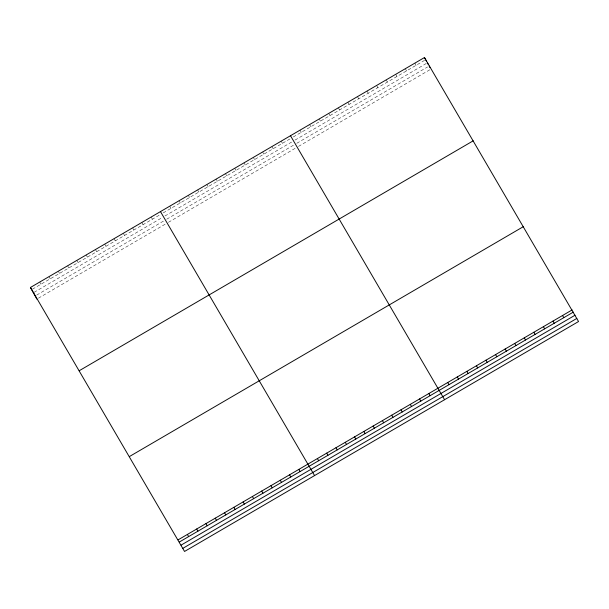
<?xml version="1.0" encoding="UTF-8"?>
<svg xmlns="http://www.w3.org/2000/svg" width="609" height="609" viewBox="0 0 609 609"><rect width="100%" height="100%" fill="white"/><g stroke="black" fill="none" stroke-linecap="round" stroke-linejoin="round"><path stroke-width="0.46" stroke-dasharray="3.04 2.28" d="M32.429 289.199L160.905 214.231M163.227 212.876L290.927 138.35M293.294 136.972L424.861 60.192M34.15 292.312L161.849 217.794M164.948 215.982L292.647 141.463M295.015 140.085L426.582 63.306M36.692 295.068L164.392 220.549M166.714 219.194L294.413 144.668M296.781 143.29L427.556 66.975M38.413 298.182L166.112 223.663M168.434 222.308L296.134 147.781M298.501 146.404L430.068 69.624M414.889 63.123L416.092 65.308M405.32 68.71L406.523 70.895M395.751 74.29L396.954 76.475M386.182 79.878L387.385 82.063M376.613 85.458L377.816 87.643M367.044 91.045L368.247 93.23M357.475 96.625L358.678 98.81M347.906 102.213L349.109 104.398M338.338 107.793L339.54 109.978M328.769 113.381L329.971 115.565M319.2 118.961L320.403 121.145M309.631 124.548L310.834 126.733M300.062 130.128L301.272 132.313M281.206 141.136L282.416 143.321M271.918 146.556L273.129 148.741M262.631 151.976L263.842 154.161M253.344 157.396L254.554 159.581M244.057 162.816L245.267 165.001M234.769 168.236L235.98 170.421M225.482 173.656L226.693 175.841M216.195 179.076L217.405 181.254M206.908 184.489L208.118 186.674M197.621 189.909L198.831 192.094M188.333 195.329L189.536 197.514M179.046 200.749L180.249 202.934M169.759 206.169L170.962 208.354M151.184 217.01L152.387 219.194M141.897 222.43L143.1 224.614M132.61 227.85L133.813 230.035M123.322 233.27L124.525 235.455M114.035 238.69L115.238 240.875M104.748 244.11L105.951 246.295M95.461 249.53L96.664 251.715M86.174 254.95L87.376 257.135M76.886 260.37L78.089 262.555M67.599 265.79L68.802 267.975M58.312 271.211L59.515 273.395M49.025 276.631L50.227 278.815M39.737 282.051L40.94 284.236"/><path stroke-width="0.91" d="M30.45 287.471L424.458 57.543L578.55 321.529L184.542 551.457L30.45 287.471L36.86 299.088M79.185 370.752L473.193 140.824M129.397 456.56L523.405 226.632M178.132 539.84L572.14 309.912M179.335 542.025L573.343 312.097M181.056 545.139L575.063 315.211M182.822 548.351L576.83 318.423M290.493 135.716L444.585 399.71M160.471 211.589L314.564 475.583M424.458 57.543L426.521 61.281M427.381 62.834L428.264 64.44M429.147 66.046L430.007 67.599M562.571 315.5L563.774 317.685M553.002 321.08L554.205 323.265M543.434 326.668L544.636 328.852M533.865 332.248L535.067 334.432M524.296 337.835L525.498 340.02M514.727 343.423L515.93 345.608M505.158 349.003L506.361 351.187M495.589 354.59L496.792 356.775M486.02 360.17L487.223 362.355M476.451 365.758L477.654 367.943M466.882 371.338L468.085 373.523M457.313 376.925L458.516 379.11M447.744 382.505L448.947 384.69M428.888 393.513L430.091 395.698M419.601 398.933L420.804 401.118M410.314 404.353L411.517 406.538M401.026 409.773L402.229 411.958M391.739 415.186L392.942 417.371M382.452 420.606L383.655 422.791M373.165 426.026L374.368 428.211M363.877 431.446L365.08 433.631M354.59 436.866L355.793 439.051M345.303 442.286L346.506 444.471M336.016 447.706L337.219 449.891M326.728 453.126L327.931 455.311M317.441 458.547L318.644 460.731M298.867 469.387L300.07 471.572M289.579 474.807L290.782 476.992M280.292 480.227L281.495 482.412M271.005 485.647L272.208 487.832M261.718 491.067L262.921 493.252M252.431 496.487L253.633 498.672M243.143 501.907L244.346 504.092M233.856 507.327L235.059 509.512M224.569 512.748L225.772 514.932M215.281 518.168L216.484 520.352M205.994 523.588L207.197 525.765M196.707 529L197.91 531.185M187.42 534.42L188.623 536.605"/></g></svg>
